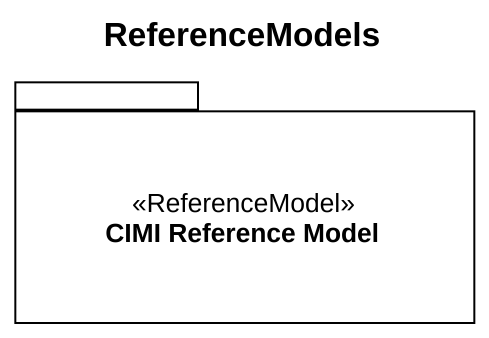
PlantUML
@startuml
title ReferenceModels
package "CIMI Reference Model" as CIMI_Reference_Model <<ReferenceModel>> {
}
@enduml
